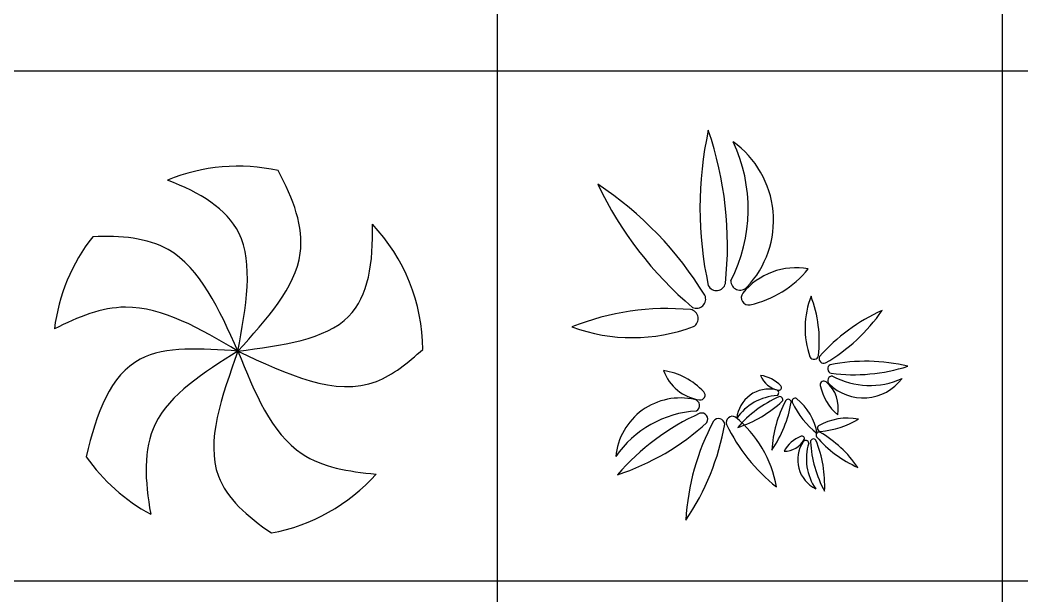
# Model space of a CAD drawing. Header units: inches. Extents: x 7658 to 73799, y 48 to 40262.
# Drawn here: x 40653 to 44896, y 12377 to 14816 of the extents above; entities that cross this region are included whole.
import ezdxf

# ---------------------------------------------------------------- set-up
doc = ezdxf.new("R2010")
doc.units = ezdxf.units.IN
doc.layers.add('www.cad-blocks.net', color=7, linetype='Continuous')

# ---------------------------------------------------------------- blocks, each defined once
blk = doc.blocks.new('A$C516926BB')
for p, q in [((31.2861, 38.5194), (31.2861, 0)), ((33.426, 38.5194), (33.426, 0)), ((0, 13.9072), (62.4121, 13.9072)), ((0, 11.7477), (60.3118, 11.7477))]:
    blk.add_line(p, q)
blk = doc.blocks.new('A$C1E0D6FA7')
at = {"ltscale": 0.5}
for major_axis, start_param, end_param in [((0.5537, 0.5537), 0.566184, 1.175644), ((-0.5537, 0.5537), 3.936199, 4.683097), ((-0.5537, 0.5537), 0.118116, 0.665098), ((-0.5537, 0.5537), 1.393278, 1.864412), ((-0.5537, 0.5537), 2.538323, 3.199324)]:
    blk.add_ellipse((0.7773, 0.77), major_axis=major_axis, ratio=1, start_param=start_param, end_param=end_param, dxfattribs=at)
for points, knots in [([(0.7773, 0.77), (0.8991, 0.9046), (1.1147, 1.1426), (1.012, 1.4141), (0.9476, 1.5343)], [0, 0, 0, 0, 12.542532, 22.201129, 22.201129, 22.201129, 22.201129]), ([(0.7773, 0.77), (0.8111, 0.9559), (0.872, 1.2907), (0.6161, 1.4407), (0.4795, 1.4942)], [0, 0, 0, 0, 12.788322, 23.035103, 23.035103, 23.035103, 23.035103]), ([(0.7773, 0.77), (0.9627, 0.7943), (1.3105, 0.8399), (1.3501, 1.146), (1.347, 1.3073)], [0, 0, 0, 0, 12.544554, 23.530672, 23.530672, 23.530672, 23.530672]), ([(0.7773, 0.77), (0.6977, 0.9461), (0.5665, 1.2359), (0.282, 1.2595), (0.1623, 1.2546)], [0, 0, 0, 0, 13.326764, 21.935365, 21.935365, 21.935365, 21.935365]), ([(0.7773, 0.77), (0.6183, 0.864), (0.3589, 1.0171), (0.1001, 0.9161), (0, 0.864)], [0, 0, 0, 0, 13.075988, 21.328331, 21.328331, 21.328331, 21.328331]), ([(0.7773, 0.77), (0.6236, 0.781), (0.2864, 0.8049), (0.1771, 0.5082), (0.1346, 0.3229)], [0, 0, 0, 0, 10.605754, 23.263754, 23.263754, 23.263754, 23.263754]), ([(0.7773, 0.77), (0.6325, 0.6791), (0.3656, 0.5115), (0.3828, 0.2204), (0.4076, 0.0798)], [0, 0, 0, 0, 11.94169, 22.017078, 22.017078, 22.017078, 22.017078]), ([(0.7773, 0.77), (0.7084, 0.5789), (0.5952, 0.2649), (0.8162, 0.0703), (0.9192, 0)], [0, 0, 0, 0, 13.681332, 22.476124, 22.476124, 22.476124, 22.476124]), ([(0.7773, 0.77), (0.9842, 0.6725), (1.2736, 0.5361), (1.4971, 0.7214), (1.5603, 0.7773)], [0, 0, 0, 0, 15.342894, 21.470771, 21.470771, 21.470771, 21.470771]), ([(0.7773, 0.77), (0.8474, 0.596), (0.9628, 0.3094), (1.2448, 0.2596), (1.362, 0.2493)], [0, 0, 0, 0, 13.096235, 21.563487, 21.563487, 21.563487, 21.563487])]:
    blk.add_open_spline(points, degree=3, knots=knots, dxfattribs=at)
blk = doc.blocks.new('A$C5FED426F')
for centre, major_axis, start_param, end_param in [((2.0842, 1.3216), (1.0906, 1.0906), 2.141309, 2.571065), ((-0.8422, 1.1639), (-1.0611, 1.0611), 3.818743, 4.25717), ((0.0771, 1.3174), (0.4731, 0.4731), 5.026518, 5.937538), ((0.4424, 1.2687), (0.2906, 0.2906), 4.739307, 6.444522), ((1.5049, 2.0796), (-1.0906, 1.0906), 1.225991, 1.655747), ((-0.719, 0.1708), (-1.0611, 1.0611), 4.474221, 4.912648), ((0.95, 0.7766), (0.2064, 0.2064), 0.610692, 1.672935), ((0.6598, 1.3393), (0.3098, 0.3098), 4.14522, 4.818446), ((0.6119, 1.0102), (-0.0274, 0.0274), 1.253425, 3.708472), ((0.7119, 1.0119), (-0.0274, 0.0274), 0.741239, 3.196287), ((0.5275, 0.9353), (0.0274, 0.0274), 3.479699, 5.934747), ((0.748, 0.9417), (-0.0219, 0.0219), 0.119377, 2.574424), ((1.3567, 0.8135), (0.2614, 0.2614), 1.983316, 2.694541), ((0.5052, 0.7566), (-0.3834, 0.3834), 3.815314, 4.28805), ((0.4033, -0.1888), (-0.7668, 0.7668), -0.877025, -0.404288), ((0.4958, 0.853), (0.0274, 0.0274), 4.43831, 6.893357), ((1.6281, 0.1832), (-0.5453, 0.5453), -0.364856, 0.0649), ((0.6963, 1.314), (-0.5306, 0.5306), 2.883374, 3.321801), ((0.2554, 1.5115), (0.5227, 0.5227), 3.574163, 4.285388), ((1.0251, 0.6999), (0.0137, 0.0137), 2.847463, 5.30251), ((1.0659, 0.6833), (-0.0137, 0.0137), 0.318056, 2.773103), ((1.2434, -0.0988), (-0.5453, 0.5453), -1.020335, -0.590578), ((1.1025, 0.6403), (-0.0137, 0.0137), -0.337422, 2.117625), ((1.1939, 1.3657), (-0.5306, 0.5306), 2.227896, 2.666323), ((0.57, 0.7007), (-0.1376, 0.1376), 1.1408, 2.203043), ((0.3442, 0.3441), (0.2065, 0.2065), 6.246124, 6.91935), ((0.8902, 0.6465), (0.0688, 0.0688), 2.711596, 3.773839), ((0.7773, 0.4682), (-0.1033, 0.1033), 4.675328, 5.348554), ((1.1023, 0.5903), (-0.0137, 0.0137), -0.849608, 1.605439), ((1.2334, 0.7224), (0.1453, 0.1453), 3.148459, 4.853675), ((1.2614, 0.9046), (-0.2366, 0.2366), 1.864874, 2.775895), ((0.8342, 0.4176), (0.0969, 0.0969), 0.557026, 2.262241), ((0.8767, 0.5606), (-0.00729, 0.00729), 2.220281, 4.675328), ((1.0669, 0.573), (0.0109, 0.0109), 0.099325, 2.554373), ((1.2665, 0.6131), (-0.1549, 0.1549), 0.983576, 1.656802), ((0.9823, 0.4737), (-0.1032, 0.1032), 3.732234, 4.794477), ((0.458, 0.2429), (0.1937, 0.1937), 0.557026, 2.262241), ((0.5149, 0.4845), (-0.0182, 0.0182), 2.842144, 5.297191), ((0.5431, 0.5289), (-0.0146, 0.0146), 2.220281, 4.675328), ((0.8818, 0.3043), (-0.1577, 0.1577), -0.72656, 0.184461), ((1.0809, 0.0658), (-0.3537, 0.3537), -0.363538, 0.074889), ((0.8626, 0.5384), (0.00912, 0.00912), 4.41294, 6.867987), ((0.88, 0.5099), (-0.00912, 0.00912), 3.354329, 5.809376), ((0.9158, 0.4983), (0.00912, 0.00912), 5.580604, 8.035651), ((0.9448, 0.503), (0.00912, 0.00912), 0.256029, 2.711076), ((0.7959, 0.3229), (-0.1742, 0.1742), 4.104271, 4.815496), ((0.5423, 0.8808), (0.3635, 0.3635), 4.242213, 4.67197), ((1.3457, 0.2686), (0.3537, 0.3537), 1.862736, 2.301163), ((0.422, 0.5865), (0.3635, 0.3635), 4.897691, 5.327448), ((1.2599, 0.652), (-0.2556, 0.2556), 1.223879, 1.696616), ((0.5532, 0.0164), (0.3154, 0.3154), 0.844236, 1.755258), ((0.9513, -0.4607), (0.7074, 0.7074), 1.207258, 1.645685), ((0.5496, 0.4275), (0.0182, 0.0182), 4.925125, 7.380173), ((0.6211, 0.4042), (0.0182, 0.0182), 5.580604, 8.035651), ((0.6791, 0.4137), (-0.0182, 0.0182), -1.314768, 1.14028), ((0.3814, 0.0535), (0.3485, 0.3485), 5.675067, 6.386292), ((1.1679, 0.1854), (0.1742, 0.1742), 0.599884, 1.31111), ((1.0249, 0.736), (-0.2556, 0.2556), 2.431882, 2.904618), ((-0.1258, 1.1693), (-0.727, 0.727), 2.671417, 3.101173), ((1.481, -0.055), (0.7074, 0.7074), 1.862736, 2.301163), ((-0.3665, 0.5806), (0.727, 0.727), 4.897691, 5.327448), ((1.3095, 0.7117), (-0.5112, 0.5112), 1.223879, 1.696616), ((1.0523, 0.3885), (-0.00912, 0.00912), -0.106765, 2.348282), ((1.0254, 0.2196), (0.1033, 0.1033), 1.170941, 1.844167), ((0.8988, 0.3884), (-0.0688, 0.0688), 2.348802, 3.411045), ((0.9744, 0.3453), (0.00729, 0.00729), 4.999079, 7.454127), ((1.0229, 0.3304), (-0.00912, 0.00912), 4.562331, 7.017379), ((1.0465, 0.3597), (-0.00912, 0.00912), -1.065376, 1.389671), ((1.4137, 0.6801), (0.3537, 0.3537), 3.070738, 3.509165), ((0.7888, -0.0707), (-0.3635, 0.3635), 4.534897, 4.964653), ((1.093, 0.2548), (-0.0969, 0.0969), 0.194232, 1.899446), ((0.9901, 0.3243), (0.00912, 0.00912), 5.620942, 8.07599), ((1.2157, 0.2591), (0.1577, 0.1577), 2.052239, 2.96326), ((1.5094, 0.3606), (-0.3537, 0.3537), 0.844464, 1.282891), ((0.5563, 0.1463), (0.3635, 0.3635), 5.450215, 5.879972)]:
    blk.add_ellipse(centre, major_axis=major_axis, ratio=1, start_param=start_param, end_param=end_param)

msp = doc.modelspace()

# ---------------------------------------------------------------- block references
at = {"xscale": 1000, "yscale": 1000, "zscale": 1000}
for name, p in [('A$C5FED426F', (42990.3, 12698.9)), ('A$C1E0D6FA7', (40798.3, 12644.1))]:
    msp.add_blockref(name, p, dxfattribs=at)
at = {"layer": 'www.cad-blocks.net', "color": 155, "true_color": 0x546d8e, "xscale": 1000, "yscale": 1000, "zscale": 1000}
msp.add_blockref('A$C516926BB', (11386.7, 694.4), dxfattribs=at)

doc.saveas('drawing.dxf')
